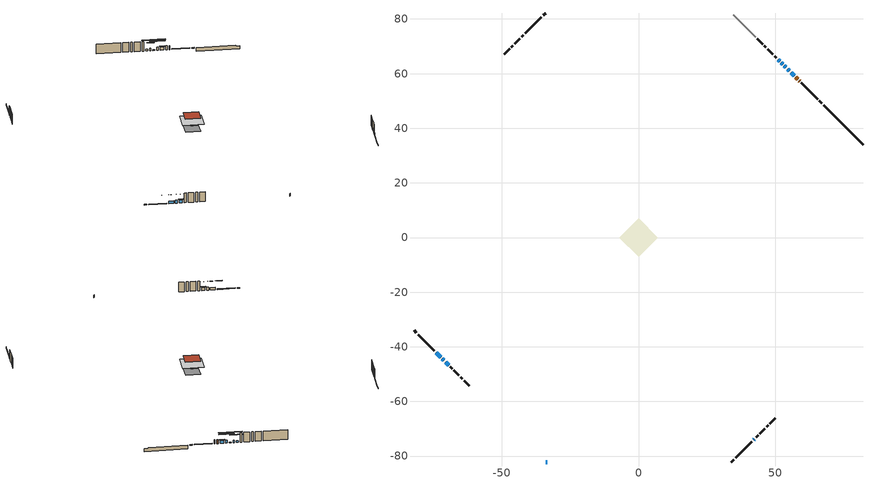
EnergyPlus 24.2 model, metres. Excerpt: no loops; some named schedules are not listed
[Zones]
conditioned space
 floor outside (Floor1 construction): -0.86,0 0,0.86 0.86,0 0,-0.86 z0.76
 floor adiabatic (AdiabaticFloorConstruction): -7,0 0,7 7,0 0,-7 z3.2
 floor foundation (Slab1 construction): -4.94,0 0,4.94 4.94,0 0,-4.94 z-1.07
 wall outside (RimJoist1 construction): 34.05,-82.19 34.93,-81.31 / -82.19,-34.05 -81.31,-34.93 / -34.05,82.19 -34.93,81.31 / 67.1,49.14 66.21,50.03 z0.76:1.06
 wall outside (RimJoist2 construction): 35.59,-80.65 41.53,-74.71 / -80.65,-35.59 -74.71,-41.53 / -35.59,80.65 -41.53,74.71 / 65.55,50.69 59.61,56.63 z0.76:1.06
 wall outside (AdiabaticWallConstruction 1): 58.96,57.28 58.88,57.36 / 58.23,58.01 57.61,58.63 z0.76:2.79
 wall outside (AdiabaticWallConstruction): 56.96,59.28 55.88,60.36 / -71.82,-44.42 -71.28,-44.96 / -70.62,-45.62 -69.54,-46.7 z0.76:2.16; 55.22,61.02 54.61,61.63 z0.76:2.23; -74.05,-42.19 -72.47,-43.77 z0.76:2.03; 53.96,62.28 53.42,62.83 z0.76:1.07; 42.19,-74.05 42.46,-73.78 / -34.05,-82.19 -33.43,-82.19 / 52.76,63.48 52.31,63.93 z0.76:1.98; 51.65,64.59 51.11,65.13 z0.76:1.62
 wall outside (Wall1 construction): 43.11,-73.13 43.75,-72.49 / -68.89,-47.35 -68.25,-47.99 / -42.19,74.05 -42.83,73.41 / 50.45,65.79 49.81,66.43 z0.76:5.64
 wall outside (Wall2 construction): 44.41,-71.83 46.25,-69.99 / -67.59,-48.65 -65.75,-50.49 / -43.48,72.76 -45.32,70.92 / 49.16,67.08 47.32,68.92 z0.76:5.64
 wall outside (Wall3 construction): 46.91,-69.33 47.48,-68.76 / -65.09,-51.15 -64.52,-51.72 / -45.98,70.26 -46.55,69.69 / 46.66,69.58 46.09,70.15 z0.76:5.64
 wall outside (Wall4 construction): 48.14,-68.1 50.05,-66.19 / -63.86,-52.38 -61.95,-54.29 / -47.21,69.03 -49.13,67.11 / 45.43,70.81 43.51,72.73 z0.76:5.64
 wall foundation (FoundationWall1 construction): 67.75,48.49,-1.07 67.75,48.49,0.76 80.75,35.49,0.76 80.75,35.49,0.42 82.19,34.05,0.42 82.19,34.05,-1.07
 wall adiabatic (Wall5 construction): 42.86,73.38 34.7,81.54 z0.76:5.64
 window (WindowConstruction): 56.96,59.28 55.88,60.36 z0.76:2.16
 window (WindowConstruction 3): 55.22,61.02 54.61,61.63 z0.76:2.23
 window (WindowConstruction 4): -74.05,-42.19 -72.47,-43.77 z0.76:2.03
 window (WindowConstruction 5): -71.82,-44.42 -71.28,-44.96 z0.76:2.16
 window (WindowConstruction 8): 53.96,62.28 53.42,62.82 z0.76:1.06
 window (WindowConstruction 9): 42.19,-74.05 42.46,-73.78 z0.76:1.98
 window (WindowConstruction 1): -70.62,-45.62 -69.54,-46.7 z0.76:2.16
 window (WindowConstruction 6): -34.05,-82.19 -33.43,-82.19 z0.76:1.98
 window (WindowConstruction 7): 52.76,63.48 52.31,63.93 z0.76:1.98
 window (WindowConstruction 2): 51.65,64.59 51.11,65.13 z0.76:1.62
 door (Door): 58.96,57.28 58.88,57.36 z0.76:2.79
 door (Door 1): 58.22,58.02 57.61,58.63 z0.76:2.79
 ceiling adiabatic (AdiabaticFloorConstruction): 0,-7 7,0 0,7 -7,0 z3.2
 roof outside (Roof1 construction): 0,5.01 -5.01,0 0,-5.01 5.01,0 z5.64
shading: 55.53,60.71 57.3,58.94 57.43,59.06 55.66,60.83 z2.65; 52.35,63.89 57.49,58.75 57.61,58.88 52.48,64.02 z5.43; -70.21,-46.03 -76.32,-39.92 -76.44,-40.05 -70.34,-46.16 z5.23; -69.01,-47.23 -74.08,-42.16 -74.21,-42.29 -69.14,-47.35 z5.36; 49.77,66.47 57.6,58.64 57.73,58.77 49.9,66.59 z6.22; -69.2,-47.04 -70.97,-45.27 -71.09,-45.4 -69.32,-47.17 z2.65; 48.85,67.39 53.91,62.33 54.04,62.46 48.97,67.52 z4.82
[Building]
Building 1: Terrain=Suburbs
[Site:Location]
Montreal Intl AP_QC: Latitude {deg}=45.47; Longitude {deg}=-73.74; Time Zone {hr}=-5; Elevation {m}=36; Keep Site Location Information=Yes
[Site:GroundTemperature:Shallow]
2.07863, -0.316383, -0.508184, 0.628371, 5.19101, 9.73239, 13.6695, 16.1636, 16.3755, 14.347, 10.5102, 6.10817
[Site:WaterMainsTemperature]
Calculation Method=Schedule; Temperature Schedule=mains temperature schedule
[Material] Roughness=Rough; Thermal Absorptance=0.9
Name | Thickness {m} | Conductivity {W/m-K} | Density {kg/m3} | Specific Heat {J/kg-K} | Solar Absorptance | Visible Absorptance
asphalt or fiberglass shingles | 0.00635 | 0.162714 | 1121.4 | 1465.45 | 0.4 | 0.4
concrete 4.0 in. | 0.1016 | 1.803125 | 2242.8 | 837.4 | 0.7 | 0.7
concrete 8.0 in. | 0.2032 | 1.803125 | 2242.8 | 837.4 | 0.7 | 0.7
door material | 0.04445 | 0.053851 | 512.64 | 1214.23 | 0.7 | 0.7
exterior vertical ins | 0.029547 | 0.029427 | 32.04 | 1214.23 | 0.7 | 0.7
floor covering | 0.0127 | 0.0433444 | 54.468 | 1339.84 | 0.6 | 0.6
floor rigid ins; wall rigid ins | 0.512978 | 0.029427 | 32.04 | 1214.23 | 0.7 | 0.7
floor stud and cavity | 0.1397 | 1.68099 | 92.3553 | 1139.71 | 0.7 | 0.7
floor stud and cavity 1 | 0.1397 | 1.75129 | 37.0049 | 1207.88 | 0.7 | 0.7
furniture material conditioned space 1 | 0.1524 | 0.115458 | 640.8 | 1214.23 | 0.6 | 0.6
gypsum board | 0.0127 | 0.160291 | 801 | 837.4 | 0.6 | 0.6
gypsum board 1 | 0.0127 | 0.160291 | 801 | 837.4 | 0.7 | 0.7
osb sheathing 0.5 in. | 0.0127 | 0.115458 | 512.64 | 1214.23 | 0.7 | 0.7
osb sheathing 0.5 in. 1 | 0.0127 | 0.115458 | 512.64 | 1214.23 | 0.4 | 0.4
osb sheathing 0.75 in. | 0.01905 | 0.115458 | 512.64 | 1214.23 | 0.7 | 0.7
osb sheathing 2.0 in. | 0.0508 | 0.115458 | 512.64 | 1214.23 | 0.7 | 0.7
rim joist stud and cavity | 0.0508 | 0.0430225 | 125.044 | 1163.47 | 0.6 | 0.6
rim joist stud and cavity 1 | 0.0508 | 0.0381826 | 125.044 | 1163.47 | 0.6 | 0.6
roof rigid ins | 0.103632 | 0.029427 | 32.04 | 1214.23 | 0.7 | 0.7
roof stud and cavity | 0.2032 | 0.365262 | 78.34581 | 1123.46 | 0.7 | 0.7
wall stud and cavity | 0.1397 | 0.108982 | 139.0536 | 1170.24 | 0.7 | 0.7
wall stud and cavity 1 | 0.1397 | 0.0979488 | 139.0536 | 1170.24 | 0.7 | 0.7
wall stud and cavity 2 | 0.1397 | 0.109132 | 139.0536 | 1170.24 | 0.7 | 0.7
wall stud and cavity 3 | 0.1397 | 0.097828 | 139.0536 | 1170.24 | 0.7 | 0.7
wall stud and cavity 4 | 0.1397 | 0.0878079 | 139.0536 | 1170.24 | 0.7 | 0.7
wall stud and cavity 5 | 0.0889 | 0.380278 | 52.3479 | 1209.89 | 0.7 | 0.7
wall stud and cavity 6 | 0.0889 | 0.391764 | 83.0341 | 1211.67 | 0.7 | 0.7
wood siding | 0.0254 | 0.102417 | 544.68 | 1172.36 | 0.4 | 0.4
wood siding 1; wood siding 2; wood siding 3 | 0.0254 | 0.102417 | 544.68 | 1172.36 | 0.7 | 0.7
[WindowMaterial:SimpleGlazingSystem]
Name | U-Factor {W/m2-K} | Solar Heat Gain Coefficient
WindowMaterial | 2.961077 | 0.57
WindowMaterial 1 | 4.68605 | 0.65
WindowMaterial 2 | 2.98152 | 0.53
WindowMaterial 3 | 2.94859 | 0.58
WindowMaterial 4 | 3.98539 | 0.69
WindowMaterial 5 | 6.93965 | 0.69
WindowMaterial 6 | 2.986628 | 0.61
WindowMaterial 7 | 6.640421 | 0.54
WindowMaterial 8 | 3.06442 | 0.51
[Construction]
AdiabaticFloorConstruction: floor stud and cavity 1, floor rigid ins, osb sheathing 0.75 in., floor covering
AdiabaticWallConstruction: wood siding 2, wall rigid ins, wall stud and cavity 5, gypsum board
AdiabaticWallConstruction 1: wood siding 3, wall rigid ins, wall stud and cavity 5, gypsum board
Door; Door 1: door material
Floor1 construction: floor stud and cavity, osb sheathing 0.75 in., floor covering
FoundationWall1 construction: concrete 8.0 in., gypsum board 1
furniture construction conditioned space 1: furniture material conditioned space 1
PartitionWallConstruction: gypsum board, wall stud and cavity 6, gypsum board
RimJoist1 construction: wood siding 1, osb sheathing 2.0 in., rim joist stud and cavity
RimJoist2 construction: wood siding 1, osb sheathing 2.0 in., rim joist stud and cavity 1
Roof1 construction: asphalt or fiberglass shingles, roof rigid ins, osb sheathing 0.75 in., roof stud and cavity, gypsum board
Slab1 construction: concrete 4.0 in.
Wall1 construction: wood siding, osb sheathing 0.5 in., wall stud and cavity, gypsum board
Wall2 construction: wood siding, osb sheathing 0.5 in., wall stud and cavity 1, gypsum board
Wall3 construction: wood siding, osb sheathing 0.5 in., wall stud and cavity 2, gypsum board
Wall4 construction: wood siding, osb sheathing 0.5 in., wall stud and cavity 3, gypsum board
Wall5 construction: osb sheathing 0.5 in. 1, wall stud and cavity 4, gypsum board
WindowConstruction: WindowMaterial
WindowConstruction 1; WindowConstruction 5: WindowMaterial 1
WindowConstruction 2: WindowMaterial 2
WindowConstruction 3: WindowMaterial 3
WindowConstruction 4: WindowMaterial 4
WindowConstruction 6: WindowMaterial 5
WindowConstruction 7: WindowMaterial 6
WindowConstruction 8: WindowMaterial 7
WindowConstruction 9: WindowMaterial 8
[Zone]
conditioned space: Multiplier=1; Volume {m3}=344.4; Part of Total Floor Area=Yes
[Space]
conditioned space 1: Zone=conditioned space; Volume {m3}=344.4
[SurfaceProperty:ExposedFoundationPerimeter]
Slab1: Exposed Perimeter Calculation Method=TotalExposedPerimeter; Total Exposed Perimeter {m}=20.422
[InternalMass] Zone or ZoneList=conditioned space; Space or SpaceList=conditioned space 1
Name | Construction | Surface Area {m2}
furniture mass conditioned space 1 | furniture construction conditioned space 1 | 59.3039
partition wall mass | PartitionWallConstruction | 148.26
[Lights]
interior lighting: Zone or ZoneList or Space or SpaceList=conditioned space 1; Schedule=interior lighting schedule; Design Level Calculation Method=LightingLevel; Lighting Level {W}=343.2; Return Air Fraction=0; Fraction Radiant=0.6; Fraction Visible=0.2; Fraction Replaceable=1
[People]
occupants: Zone or ZoneList or Space or SpaceList=conditioned space 1; Number of People Schedule=occupants schedule; Number of People Calculation Method=People; Number of People=3; Fraction Radiant=0.314171; Sensible Heat Fraction=0.56303; Activity Level Schedule=occupants activity schedule; Carbon Dioxide Generation Rate {m3/s-W}=0; Enable ASHRAE 55 Comfort Warnings=No; Mean Radiant Temperature Calculation Type=EnclosureAveraged
[ElectricEquipment] Zone or ZoneList or Space or SpaceList=conditioned space 1; Design Level Calculation Method=EquipmentLevel
Name | Schedule | Design Level {W} | Fraction Latent | Fraction Radiant | Fraction Lost
clothes dryer | clothes dryer schedule | 140.772 | 0.015 | 0.081 | 0.85
clothes washer | clothes washer schedule | 32.1985 | 0.03 | 0.162 | 0.7
cooking range | cooking range schedule | 208.969 | 0.08 | 0.432 | 0.2
dishwasher | dishwasher schedule | 66.8632 | 0.3 | 0.18 | 0.4
fridge | fridge schedule | 72.9452 | 0 | 0.6 | 0
mech vent bath fan 0 | mech vent bath fan 0 schedule | 50.2 | 0 | 0 | 1
mech vent bath fan 1 | mech vent bath fan 1 schedule | 50.2 | 0 | 0 | 1
mech vent house fan | mech vent house fan schedule | 0 | 0 | 0 | 1
mech vent house fan cfis | mech vent house fan cfis schedule | 0 | 0 | 0 | 0
mech vent range fan 0 | mech vent range fan 0 schedule | 57 | 0 | 0 | 1
misc plug loads | misc plug loads schedule | 494.7 | 0.045 | 0.513 | 0.1
whole house fan | Always On Discrete | 0 | 0 | 0 | 1
[OtherEquipment] Zone or ZoneList or Space or SpaceList=conditioned space 1; Design Level Calculation Method=EquipmentLevel
Name | Fuel Type | Schedule | Design Level {W} | Fraction Latent | Fraction Radiant | Fraction Lost
clothes dryer 1 | Electricity | clothes dryer schedule | 0 | 0.015 | 0.081 | 0.85
cooking range 1 | Electricity | cooking range schedule | 0 | 0.08 | 0.432 | 0.2
general water use latent | None | general water use schedule | 59.3978 | 1 | 0 | 0
general water use sensible | None | general water use schedule | -58.539 | 0 | 0.6 | 0
mech vent house fan latent load | None | Always On Discrete | 0 | 1 | 0 | 0
mech vent house fan sensible load | None | Always On Discrete | 0 | 0 | 0 | 0
water heater energy adjustment1 | Electricity | Always On Discrete | 0.01 | 0 | 0 | 1
[ZoneInfiltration:DesignFlowRate] Zone or ZoneList or Space or SpaceList=conditioned space 1; Schedule=Always On Discrete; Design Flow Rate Calculation Method=Flow/Zone; Design Flow Rate {m3/s}=0
infil flow; natural vent flow; whole house fan flow
[Foundation:Kiva]
Foundation Kiva 1: Initial Indoor Air Temperature {C}=18; Wall Height Above Grade {m}=0.759988; Wall Depth Below Slab {m}=0.2032; Custom Block Material Name 1=exterior vertical ins; Custom Block Depth 1 {m}=1.82999; Custom Block X Position 1 {m}=0.2159; Custom Block Z Position 1 {m}=0
[Foundation:Kiva:Settings]
Soil Conductivity {W/m-K}=0.849921; Soil Density {kg/m3}=1842.3; Soil Specific Heat {J/kg-K}=418.7; Ground Solar Absorptivity=0.9; Ground Thermal Absorptivity=0.9; Ground Surface Roughness {m}=0.03; Far-Field Width {m}=40; Deep-Ground Boundary Condition=ZeroFlux; Deep-Ground Depth {m}=40; Minimum Cell Dimension {m}=0.2; Maximum Cell Growth Coefficient=3; Simulation Timestep=Timestep
[Exterior:Lights]
exterior lighting: Schedule=exterior lighting schedule; Design Level {W}=75.6
[Schedule:Week:Daily]
interior lighting schedule Week Rule - Jan1-Jan27: interior lighting schedule day, interior lighting schedule day, interior lighting schedule day, interior lighting schedule day, interior lighting schedule day, interior lighting schedule day, interior lighting schedule day, interior lighting schedule default day, interior lighting schedule default day, interior lighting schedule default day, interior lighting schedule default day, interior lighting schedule default day
interior lighting schedule Week Rule - Jan28-Feb3: interior lighting schedule day, interior lighting schedule day, interior lighting schedule day, interior lighting schedule day, interior lighting schedule day 1, interior lighting schedule day 1, interior lighting schedule day 1, interior lighting schedule default day, interior lighting schedule default day, interior lighting schedule default day, interior lighting schedule default day, interior lighting schedule default day
interior lighting schedule Week Rule - Feb4-Feb24: interior lighting schedule day 1, interior lighting schedule day 1, interior lighting schedule day 1, interior lighting schedule day 1, interior lighting schedule day 1, interior lighting schedule day 1, interior lighting schedule day 1, interior lighting schedule default day, interior lighting schedule default day, interior lighting schedule default day, interior lighting schedule default day, interior lighting schedule default day
interior lighting schedule Week Rule - Feb25-Mar3: interior lighting schedule day 1, interior lighting schedule day 1, interior lighting schedule day 1, interior lighting schedule day 1, interior lighting schedule day 2, interior lighting schedule day 2, interior lighting schedule day 2, interior lighting schedule default day, interior lighting schedule default day, interior lighting schedule default day, interior lighting schedule default day, interior lighting schedule default day
interior lighting schedule Week Rule - Mar4-Mar31: interior lighting schedule day 2, interior lighting schedule day 2, interior lighting schedule day 2, interior lighting schedule day 2, interior lighting schedule day 2, interior lighting schedule day 2, interior lighting schedule day 2, interior lighting schedule default day, interior lighting schedule default day, interior lighting schedule default day, interior lighting schedule default day, interior lighting schedule default day
interior lighting schedule Week Rule - Apr1-Apr28: interior lighting schedule day 3, interior lighting schedule day 3, interior lighting schedule day 3, interior lighting schedule day 3, interior lighting schedule day 3, interior lighting schedule day 3, interior lighting schedule day 3, interior lighting schedule default day, interior lighting schedule default day, interior lighting schedule default day, interior lighting schedule default day, interior lighting schedule default day
interior lighting schedule Week Rule - Apr29-May5: interior lighting schedule day 3, interior lighting schedule day 3, interior lighting schedule day 4, interior lighting schedule day 4, interior lighting schedule day 4, interior lighting schedule day 4, interior lighting schedule day 4, interior lighting schedule default day, interior lighting schedule default day, interior lighting schedule default day, interior lighting schedule default day, interior lighting schedule default day
interior lighting schedule Week Rule - May6-May26: interior lighting schedule day 4, interior lighting schedule day 4, interior lighting schedule day 4, interior lighting schedule day 4, interior lighting schedule day 4, interior lighting schedule day 4, interior lighting schedule day 4, interior lighting schedule default day, interior lighting schedule default day, interior lighting schedule default day, interior lighting schedule default day, interior lighting schedule default day
interior lighting schedule Week Rule - May27-Jun2: interior lighting schedule day 4, interior lighting schedule day 4, interior lighting schedule day 4, interior lighting schedule day 4, interior lighting schedule day 4, interior lighting schedule day 5, interior lighting schedule day 5, interior lighting schedule default day, interior lighting schedule default day, interior lighting schedule default day, interior lighting schedule default day, interior lighting schedule default day
interior lighting schedule Week Rule - Jun3-Jun30: interior lighting schedule day 5, interior lighting schedule day 5, interior lighting schedule day 5, interior lighting schedule day 5, interior lighting schedule day 5, interior lighting schedule day 5, interior lighting schedule day 5, interior lighting schedule default day, interior lighting schedule default day, interior lighting schedule default day, interior lighting schedule default day, interior lighting schedule default day
interior lighting schedule Week Rule - Jul1-Jul28: interior lighting schedule day 6, interior lighting schedule day 6, interior lighting schedule day 6, interior lighting schedule day 6, interior lighting schedule day 6, interior lighting schedule day 6, interior lighting schedule day 6, interior lighting schedule default day, interior lighting schedule default day, interior lighting schedule default day, interior lighting schedule default day, interior lighting schedule default day
interior lighting schedule Week Rule - Jul29-Aug4: interior lighting schedule day 6, interior lighting schedule day 6, interior lighting schedule day 6, interior lighting schedule day 7, interior lighting schedule day 7, interior lighting schedule day 7, interior lighting schedule day 7, interior lighting schedule default day, interior lighting schedule default day, interior lighting schedule default day, interior lighting schedule default day, interior lighting schedule default day
interior lighting schedule Week Rule - Aug5-Aug25: interior lighting schedule day 7, interior lighting schedule day 7, interior lighting schedule day 7, interior lighting schedule day 7, interior lighting schedule day 7, interior lighting schedule day 7, interior lighting schedule day 7, interior lighting schedule default day, interior lighting schedule default day, interior lighting schedule default day, interior lighting schedule default day, interior lighting schedule default day
interior lighting schedule Week Rule - Aug26-Sep1: interior lighting schedule day 7, interior lighting schedule day 7, interior lighting schedule day 7, interior lighting schedule day 7, interior lighting schedule day 7, interior lighting schedule day 7, interior lighting schedule day 8, interior lighting schedule default day, interior lighting schedule default day, interior lighting schedule default day, interior lighting schedule default day, interior lighting schedule default day
interior lighting schedule Week Rule - Sep2-Sep29: interior lighting schedule day 8, interior lighting schedule day 8, interior lighting schedule day 8, interior lighting schedule day 8, interior lighting schedule day 8, interior lighting schedule day 8, interior lighting schedule day 8, interior lighting schedule default day, interior lighting schedule default day, interior lighting schedule default day, interior lighting schedule default day, interior lighting schedule default day
interior lighting schedule Week Rule - Sep30-Oct6: interior lighting schedule day 8, interior lighting schedule day 9, interior lighting schedule day 9, interior lighting schedule day 9, interior lighting schedule day 9, interior lighting schedule day 9, interior lighting schedule day 9, interior lighting schedule default day, interior lighting schedule default day, interior lighting schedule default day, interior lighting schedule default day, interior lighting schedule default day
interior lighting schedule Week Rule - Oct7-Oct27: interior lighting schedule day 9, interior lighting schedule day 9, interior lighting schedule day 9, interior lighting schedule day 9, interior lighting schedule day 9, interior lighting schedule day 9, interior lighting schedule day 9, interior lighting schedule default day, interior lighting schedule default day, interior lighting schedule default day, interior lighting schedule default day, interior lighting schedule default day
interior lighting schedule Week Rule - Oct28-Nov3: interior lighting schedule day 9, interior lighting schedule day 9, interior lighting schedule day 9, interior lighting schedule day 9, interior lighting schedule day 10, interior lighting schedule day 10, interior lighting schedule day 10, interior lighting schedule default day, interior lighting schedule default day, interior lighting schedule default day, interior lighting schedule default day, interior lighting schedule default day
interior lighting schedule Week Rule - Nov4-Nov24: interior lighting schedule day 10, interior lighting schedule day 10, interior lighting schedule day 10, interior lighting schedule day 10, interior lighting schedule day 10, interior lighting schedule day 10, interior lighting schedule day 10, interior lighting schedule default day, interior lighting schedule default day, interior lighting schedule default day, interior lighting schedule default day, interior lighting schedule default day
interior lighting schedule Week Rule - Nov25-Dec1: interior lighting schedule day 10, interior lighting schedule day 10, interior lighting schedule day 10, interior lighting schedule day 10, interior lighting schedule day 10, interior lighting schedule day 10, interior lighting schedule day 11, interior lighting schedule default day, interior lighting schedule default day, interior lighting schedule default day, interior lighting schedule default day, interior lighting schedule default day
interior lighting schedule Week Rule - Dec2-Dec31: interior lighting schedule day 11, interior lighting schedule day 11, interior lighting schedule day 11, interior lighting schedule day 11, interior lighting schedule day 11, interior lighting schedule day 11, interior lighting schedule day 11, interior lighting schedule default day, interior lighting schedule default day, interior lighting schedule default day, interior lighting schedule default day, interior lighting schedule default day
occupants schedule Week Rule - Jan1-Dec31: occupants schedule day, occupants schedule day, occupants schedule day, occupants schedule day, occupants schedule day, occupants schedule day, occupants schedule day, occupants schedule default day, occupants schedule default day, occupants schedule default day, occupants schedule default day, occupants schedule default day
clothes dryer schedule Week Rule - Jan1-Dec31: clothes dryer schedule day, clothes dryer schedule day, clothes dryer schedule day, clothes dryer schedule day, clothes dryer schedule day, clothes dryer schedule day, clothes dryer schedule day, clothes dryer schedule default day, clothes dryer schedule default day, clothes dryer schedule default day, clothes dryer schedule default day, clothes dryer schedule default day
clothes washer schedule Week Rule - Jan1-Dec31: clothes washer schedule day, clothes washer schedule day, clothes washer schedule day, clothes washer schedule day, clothes washer schedule day, clothes washer schedule day, clothes washer schedule day, clothes washer schedule default day, clothes washer schedule default day, clothes washer schedule default day, clothes washer schedule default day, clothes washer schedule default day
cooking range schedule Week Rule - Jan1-Dec31: cooking range schedule day, cooking range schedule day, cooking range schedule day, cooking range schedule day, cooking range schedule day, cooking range schedule day, cooking range schedule day, cooking range schedule default day, cooking range schedule default day, cooking range schedule default day, cooking range schedule default day, cooking range schedule default day
dishwasher schedule Week Rule - Jan1-Dec31: dishwasher schedule day, dishwasher schedule day, dishwasher schedule day, dishwasher schedule day, dishwasher schedule day, dishwasher schedule day, dishwasher schedule day, dishwasher schedule default day, dishwasher schedule default day, dishwasher schedule default day, dishwasher schedule default day, dishwasher schedule default day
mech vent bath fan 0 schedule Week Rule - Jan1-Dec31: mech vent bath fan 0 schedule day, mech vent bath fan 0 schedule day, mech vent bath fan 0 schedule day, mech vent bath fan 0 schedule day, mech vent bath fan 0 schedule day, mech vent bath fan 0 schedule day, mech vent bath fan 0 schedule day, mech vent bath fan 0 schedule default day, mech vent bath fan 0 schedule default day, mech vent bath fan 0 schedule default day, mech vent bath fan 0 schedule default day, mech vent bath fan 0 schedule default day
mech vent bath fan 1 schedule Week Rule - Jan1-Dec31: mech vent bath fan 1 schedule day, mech vent bath fan 1 schedule day, mech vent bath fan 1 schedule day, mech vent bath fan 1 schedule day, mech vent bath fan 1 schedule day, mech vent bath fan 1 schedule day, mech vent bath fan 1 schedule day, mech vent bath fan 1 schedule default day, mech vent bath fan 1 schedule default day, mech vent bath fan 1 schedule default day, mech vent bath fan 1 schedule default day, mech vent bath fan 1 schedule default day
mech vent range fan 0 schedule Week Rule - Jan1-Dec31: mech vent range fan 0 schedule day, mech vent range fan 0 schedule day, mech vent range fan 0 schedule day, mech vent range fan 0 schedule day, mech vent range fan 0 schedule day, mech vent range fan 0 schedule day, mech vent range fan 0 schedule day, mech vent range fan 0 schedule default day, mech vent range fan 0 schedule default day, mech vent range fan 0 schedule default day, mech vent range fan 0 schedule default day, mech vent range fan 0 schedule default day
misc plug loads schedule Week Rule - Jan1-Dec31: misc plug loads schedule day, misc plug loads schedule day, misc plug loads schedule day, misc plug loads schedule day, misc plug loads schedule day, misc plug loads schedule day, misc plug loads schedule day, misc plug loads schedule default day, misc plug loads schedule default day, misc plug loads schedule default day, misc plug loads schedule default day, misc plug loads schedule default day
general water use schedule Week Rule - Jan1-Dec31: general water use schedule day, general water use schedule day, general water use schedule day, general water use schedule day, general water use schedule day, general water use schedule day, general water use schedule day, general water use schedule default day, general water use schedule default day, general water use schedule default day, general water use schedule default day, general water use schedule default day
exterior lighting schedule Week Rule - Jan1-Jan27: exterior lighting schedule day, exterior lighting schedule day, exterior lighting schedule day, exterior lighting schedule day, exterior lighting schedule day, exterior lighting schedule day, exterior lighting schedule day, exterior lighting schedule default day, exterior lighting schedule default day, exterior lighting schedule default day, exterior lighting schedule default day, exterior lighting schedule default day
exterior lighting schedule Week Rule - Jan28-Feb3: exterior lighting schedule day, exterior lighting schedule day, exterior lighting schedule day, exterior lighting schedule day, exterior lighting schedule day 1, exterior lighting schedule day 1, exterior lighting schedule day 1, exterior lighting schedule default day, exterior lighting schedule default day, exterior lighting schedule default day, exterior lighting schedule default day, exterior lighting schedule default day
exterior lighting schedule Week Rule - Feb4-Feb24: exterior lighting schedule day 1, exterior lighting schedule day 1, exterior lighting schedule day 1, exterior lighting schedule day 1, exterior lighting schedule day 1, exterior lighting schedule day 1, exterior lighting schedule day 1, exterior lighting schedule default day, exterior lighting schedule default day, exterior lighting schedule default day, exterior lighting schedule default day, exterior lighting schedule default day
exterior lighting schedule Week Rule - Feb25-Mar3: exterior lighting schedule day 1, exterior lighting schedule day 1, exterior lighting schedule day 1, exterior lighting schedule day 1, exterior lighting schedule day 2, exterior lighting schedule day 2, exterior lighting schedule day 2, exterior lighting schedule default day, exterior lighting schedule default day, exterior lighting schedule default day, exterior lighting schedule default day, exterior lighting schedule default day
exterior lighting schedule Week Rule - Mar4-Mar31: exterior lighting schedule day 2, exterior lighting schedule day 2, exterior lighting schedule day 2, exterior lighting schedule day 2, exterior lighting schedule day 2, exterior lighting schedule day 2, exterior lighting schedule day 2, exterior lighting schedule default day, exterior lighting schedule default day, exterior lighting schedule default day, exterior lighting schedule default day, exterior lighting schedule default day
exterior lighting schedule Week Rule - Apr1-Apr28: exterior lighting schedule day 3, exterior lighting schedule day 3, exterior lighting schedule day 3, exterior lighting schedule day 3, exterior lighting schedule day 3, exterior lighting schedule day 3, exterior lighting schedule day 3, exterior lighting schedule default day, exterior lighting schedule default day, exterior lighting schedule default day, exterior lighting schedule default day, exterior lighting schedule default day
exterior lighting schedule Week Rule - Apr29-May5: exterior lighting schedule day 3, exterior lighting schedule day 3, exterior lighting schedule day 4, exterior lighting schedule day 4, exterior lighting schedule day 4, exterior lighting schedule day 4, exterior lighting schedule day 4, exterior lighting schedule default day, exterior lighting schedule default day, exterior lighting schedule default day, exterior lighting schedule default day, exterior lighting schedule default day
exterior lighting schedule Week Rule - May6-May26: exterior lighting schedule day 4, exterior lighting schedule day 4, exterior lighting schedule day 4, exterior lighting schedule day 4, exterior lighting schedule day 4, exterior lighting schedule day 4, exterior lighting schedule day 4, exterior lighting schedule default day, exterior lighting schedule default day, exterior lighting schedule default day, exterior lighting schedule default day, exterior lighting schedule default day
exterior lighting schedule Week Rule - May27-Jun2: exterior lighting schedule day 4, exterior lighting schedule day 4, exterior lighting schedule day 4, exterior lighting schedule day 4, exterior lighting schedule day 4, exterior lighting schedule day 5, exterior lighting schedule day 5, exterior lighting schedule default day, exterior lighting schedule default day, exterior lighting schedule default day, exterior lighting schedule default day, exterior lighting schedule default day
exterior lighting schedule Week Rule - Jun3-Jun30: exterior lighting schedule day 5, exterior lighting schedule day 5, exterior lighting schedule day 5, exterior lighting schedule day 5, exterior lighting schedule day 5, exterior lighting schedule day 5, exterior lighting schedule day 5, exterior lighting schedule default day, exterior lighting schedule default day, exterior lighting schedule default day, exterior lighting schedule default day, exterior lighting schedule default day
exterior lighting schedule Week Rule - Jul1-Jul28: exterior lighting schedule day 6, exterior lighting schedule day 6, exterior lighting schedule day 6, exterior lighting schedule day 6, exterior lighting schedule day 6, exterior lighting schedule day 6, exterior lighting schedule day 6, exterior lighting schedule default day, exterior lighting schedule default day, exterior lighting schedule default day, exterior lighting schedule default day, exterior lighting schedule default day
exterior lighting schedule Week Rule - Jul29-Aug4: exterior lighting schedule day 6, exterior lighting schedule day 6, exterior lighting schedule day 6, exterior lighting schedule day 7, exterior lighting schedule day 7, exterior lighting schedule day 7, exterior lighting schedule day 7, exterior lighting schedule default day, exterior lighting schedule default day, exterior lighting schedule default day, exterior lighting schedule default day, exterior lighting schedule default day
exterior lighting schedule Week Rule - Aug5-Aug25: exterior lighting schedule day 7, exterior lighting schedule day 7, exterior lighting schedule day 7, exterior lighting schedule day 7, exterior lighting schedule day 7, exterior lighting schedule day 7, exterior lighting schedule day 7, exterior lighting schedule default day, exterior lighting schedule default day, exterior lighting schedule default day, exterior lighting schedule default day, exterior lighting schedule default day
exterior lighting schedule Week Rule - Aug26-Sep1: exterior lighting schedule day 7, exterior lighting schedule day 7, exterior lighting schedule day 7, exterior lighting schedule day 7, exterior lighting schedule day 7, exterior lighting schedule day 7, exterior lighting schedule day 8, exterior lighting schedule default day, exterior lighting schedule default day, exterior lighting schedule default day, exterior lighting schedule default day, exterior lighting schedule default day
exterior lighting schedule Week Rule - Sep2-Sep29: exterior lighting schedule day 8, exterior lighting schedule day 8, exterior lighting schedule day 8, exterior lighting schedule day 8, exterior lighting schedule day 8, exterior lighting schedule day 8, exterior lighting schedule day 8, exterior lighting schedule default day, exterior lighting schedule default day, exterior lighting schedule default day, exterior lighting schedule default day, exterior lighting schedule default day
exterior lighting schedule Week Rule - Sep30-Oct6: exterior lighting schedule day 8, exterior lighting schedule day 9, exterior lighting schedule day 9, exterior lighting schedule day 9, exterior lighting schedule day 9, exterior lighting schedule day 9, exterior lighting schedule day 9, exterior lighting schedule default day, exterior lighting schedule default day, exterior lighting schedule default day, exterior lighting schedule default day, exterior lighting schedule default day
exterior lighting schedule Week Rule - Oct7-Oct27: exterior lighting schedule day 9, exterior lighting schedule day 9, exterior lighting schedule day 9, exterior lighting schedule day 9, exterior lighting schedule day 9, exterior lighting schedule day 9, exterior lighting schedule day 9, exterior lighting schedule default day, exterior lighting schedule default day, exterior lighting schedule default day, exterior lighting schedule default day, exterior lighting schedule default day
exterior lighting schedule Week Rule - Oct28-Nov3: exterior lighting schedule day 9, exterior lighting schedule day 9, exterior lighting schedule day 9, exterior lighting schedule day 9, exterior lighting schedule day 10, exterior lighting schedule day 10, exterior lighting schedule day 10, exterior lighting schedule default day, exterior lighting schedule default day, exterior lighting schedule default day, exterior lighting schedule default day, exterior lighting schedule default day
[Schedule:Year]
interior lighting schedule: interior lighting schedule Week Rule - Jan1-Jan27, 1, 1, 1, 27, interior lighting schedule Week Rule - Jan28-Feb3, 1, 28, 2, 3, interior lighting schedule Week Rule - Feb4-Feb24, 2, 4, 2, 24, interior lighting schedule Week Rule - Feb25-Mar3, 2, 25, 3, 3, interior lighting schedule Week Rule - Mar4-Mar31, 3, 4, 3, 31, interior lighting schedule Week Rule - Apr1-Apr28, 4, 1, 4, 28, interior lighting schedule Week Rule - Apr29-May5, 4, 29, 5, 5, interior lighting schedule Week Rule - May6-May26, 5, 6, 5, 26, interior lighting schedule Week Rule - May27-Jun2, 5, 27, 6, 2, interior lighting schedule Week Rule - Jun3-Jun30, 6, 3, 6, 30, interior lighting schedule Week Rule - Jul1-Jul28, 7, 1, 7, 28, interior lighting schedule Week Rule - Jul29-Aug4, 7, 29, 8, 4, interior lighting schedule Week Rule - Aug5-Aug25, 8, 5, 8, 25, interior lighting schedule Week Rule - Aug26-Sep1, 8, 26, 9, 1, interior lighting schedule Week Rule - Sep2-Sep29, 9, 2, 9, 29, interior lighting schedule Week Rule - Sep30-Oct6, 9, 30, 10, 6, interior lighting schedule Week Rule - Oct7-Oct27, 10, 7, 10, 27, interior lighting schedule Week Rule - Oct28-Nov3, 10, 28, 11, 3, interior lighting schedule Week Rule - Nov4-Nov24, 11, 4, 11, 24, interior lighting schedule Week Rule - Nov25-Dec1, 11, 25, 12, 1, interior lighting schedule Week Rule - Dec2-Dec31, 12, 2, 12, 31
occupants schedule: occupants schedule Week Rule - Jan1-Dec31, 1, 1, 12, 31
clothes dryer schedule: clothes dryer schedule Week Rule - Jan1-Dec31, 1, 1, 12, 31
clothes washer schedule: clothes washer schedule Week Rule - Jan1-Dec31, 1, 1, 12, 31
cooking range schedule: cooking range schedule Week Rule - Jan1-Dec31, 1, 1, 12, 31
dishwasher schedule: dishwasher schedule Week Rule - Jan1-Dec31, 1, 1, 12, 31
mech vent bath fan 0 schedule: mech vent bath fan 0 schedule Week Rule - Jan1-Dec31, 1, 1, 12, 31
mech vent bath fan 1 schedule: mech vent bath fan 1 schedule Week Rule - Jan1-Dec31, 1, 1, 12, 31
mech vent range fan 0 schedule: mech vent range fan 0 schedule Week Rule - Jan1-Dec31, 1, 1, 12, 31
misc plug loads schedule: misc plug loads schedule Week Rule - Jan1-Dec31, 1, 1, 12, 31
general water use schedule: general water use schedule Week Rule - Jan1-Dec31, 1, 1, 12, 31
exterior lighting schedule: exterior lighting schedule Week Rule - Jan1-Jan27, 1, 1, 1, 27, exterior lighting schedule Week Rule - Jan28-Feb3, 1, 28, 2, 3, exterior lighting schedule Week Rule - Feb4-Feb24, 2, 4, 2, 24, exterior lighting schedule Week Rule - Feb25-Mar3, 2, 25, 3, 3, exterior lighting schedule Week Rule - Mar4-Mar31, 3, 4, 3, 31, exterior lighting schedule Week Rule - Apr1-Apr28, 4, 1, 4, 28, exterior lighting schedule Week Rule - Apr29-May5, 4, 29, 5, 5, exterior lighting schedule Week Rule - May6-May26, 5, 6, 5, 26, exterior lighting schedule Week Rule - May27-Jun2, 5, 27, 6, 2, exterior lighting schedule Week Rule - Jun3-Jun30, 6, 3, 6, 30, exterior lighting schedule Week Rule - Jul1-Jul28, 7, 1, 7, 28, exterior lighting schedule Week Rule - Jul29-Aug4, 7, 29, 8, 4, exterior lighting schedule Week Rule - Aug5-Aug25, 8, 5, 8, 25, exterior lighting schedule Week Rule - Aug26-Sep1, 8, 26, 9, 1, exterior lighting schedule Week Rule - Sep2-Sep29, 9, 2, 9, 29, exterior lighting schedule Week Rule - Sep30-Oct6, 9, 30, 10, 6, exterior lighting schedule Week Rule - Oct7-Oct27, 10, 7, 10, 27, exterior lighting schedule Week Rule - Oct28-Nov3, 10, 28, 11, 3, exterior lighting schedule Week Rule - Nov4-Nov24, 11, 4, 11, 24, exterior lighting schedule Week Rule - Nov25-Dec1, 11, 25, 12, 1, exterior lighting schedule Week Rule - Dec2-Dec31, 12, 2, 12, 31
[Schedule:Constant]
Name | Hourly Value
occupants activity schedule | 117.228
fridge schedule | 0
mech vent house fan schedule; mech vent house fan cfis schedule; Always On Discrete | 1
[Schedule:Compact]
mains temperature schedule: Through: 01/01, For: AllDays, Until: 24:00, 6.56833, Through: 01/02, For: AllDays, Until: 24:00, 6.48722, Through: 01/03, For: AllDays, Until: 24:00, 6.40722, Through: 01/04, For: AllDays, Until: 24:00, 6.32889, Through: 01/05, For: AllDays, Until: 24:00, 6.25167, Through: 01/06, For: AllDays, Until: 24:00, 6.17611, Through: 01/07, For: AllDays, Until: 24:00, 6.10222, Through: 01/08, For: AllDays, Until: 24:00, 6.02944, Through: 01/09, For: AllDays, Until: 24:00, 5.95833, Through: 01/10, For: AllDays, Until: 24:00, 5.88889, Through: 01/11, For: AllDays, Until: 24:00, 5.82056, Through: 01/12, For: AllDays, Until: 24:00, 5.75444, Through: 01/13, For: AllDays, Until: 24:00, 5.68944, Through: 01/14, For: AllDays, Until: 24:00, 5.62611, Through: 01/15, For: AllDays, Until: 24:00, 5.56444, Through: 01/16, For: AllDays, Until: 24:00, 5.50444, Through: 01/17, For: AllDays, Until: 24:00, 5.44611, Through: 01/18, For: AllDays, Until: 24:00, 5.38944, Through: 01/19, For: AllDays, Until: 24:00, 5.33389, Through: 01/20, For: AllDays, Until: 24:00, 5.28111, Through: 01/21, For: AllDays, Until: 24:00, 5.22944, Through: 01/22, For: AllDays, Until: 24:00, 5.17944, Through: 01/23, For: AllDays, Until: 24:00, 5.13111, Through: 01/24, For: AllDays, Until: 24:00, 5.085, Through: 01/25, For: AllDays, Until: 24:00, 5.04056, Through: 01/26, For: AllDays, Until: 24:00, 4.99778, Through: 01/27, For: AllDays, Until: 24:00, 4.95667, Through: 01/28, For: AllDays, Until: 24:00, 4.91778, Through: 01/29, For: AllDays, Until: 24:00, 4.88056, Through: 01/30, For: AllDays, Until: 24:00, 4.845, Through: 01/31, For: AllDays, Until: 24:00, 4.81167, Through: 02/01, For: AllDays, Until: 24:00, 4.77944, Through: 02/02, For: AllDays, Until: 24:00, 4.75, Through: 02/03, For: AllDays, Until: 24:00, 4.72167, Through: 02/04, For: AllDays, Until: 24:00, 4.69611, Through: 02/05, For: AllDays, Until: 24:00, 4.67167, Through: 02/06, For: AllDays, Until: 24:00, 4.64944, Through: 02/07, For: AllDays, Until: 24:00, 4.62889, Through: 02/08, For: AllDays, Until: 24:00, 4.61056, Through: 02/09, For: AllDays, Until: 24:00, 4.59389, Through: 02/10, For: AllDays, Until: 24:00, 4.57944, Through: 02/11, For: AllDays, Until: 24:00, 4.56667, Through: 02/12, For: AllDays, Until: 24:00, 4.55611, Through: 02/13, For: AllDays, Until: 24:00, 4.54722, Through: 02/14, For: AllDays, Until: 24:00, 4.54056, Through: 02/15, For: AllDays, Until: 24:00, 4.53556, Through: 02/16, For: AllDays, Until: 24:00, 4.53278, Through: 02/17, For: AllDays, Until: 24:00, 4.53167, Through: 02/18, For: AllDays, Until: 24:00, 4.53278, Through: 02/19, For: AllDays, Until: 24:00, 4.53556, Through: 02/20, For: AllDays, Until: 24:00, 4.54056, Through: 02/21, For: AllDays, Until: 24:00, 4.54722, Through: 02/22, For: AllDays, Until: 24:00, 4.55611, Through: 02/23, For: AllDays, Until: 24:00, 4.56667, Through: 02/24, For: AllDays, Until: 24:00, 4.57944, Through: 02/25, For: AllDays, Until: 24:00, 4.59389, Through: 02/26, For: AllDays, Until: 24:00, 4.61056, Through: 02/27, For: AllDays, Until: 24:00, 4.62889, Through: 02/28, For: AllDays, Until: 24:00, 4.64889, Through: 03/01, For: AllDays, Until: 24:00, 4.67111, Through: 03/02, For: AllDays, Until: 24:00, 4.69556, Through: 03/03, For: AllDays, Until: 24:00, 4.72167, Through: 03/04, For: AllDays, Until: 24:00, 4.74944, Through: 03/05, For: AllDays, Until: 24:00, 4.77944, Through: 03/06, For: AllDays, Until: 24:00, 4.81111, Through: 03/07, For: AllDays, Until: 24:00, 4.84444, Through: 03/08, For: AllDays, Until: 24:00, 4.88, Through: 03/09, For: AllDays, Until: 24:00, 4.91722, Through: 03/10, For: AllDays, Until: 24:00, 4.95611, Through: 03/11, For: AllDays, Until: 24:00, 4.99722, Through: 03/12, For: AllDays, Until: 24:00, 5.04, Through: 03/13, For: AllDays, Until: 24:00, 5.08444, Through: 03/14, For: AllDays, Until: 24:00, 5.13056, Through: 03/15, For: AllDays, Until: 24:00, 5.17889, Through: 03/16, For: AllDays, Until: 24:00, 5.22833, Through: 03/17, For: AllDays, Until: 24:00, 5.28, Through: 03/18, For: AllDays, Until: 24:00, 5.33333, Through: 03/19, For: AllDays, Until: 24:00, 5.38833, Through: 03/20, For: AllDays, Until: 24:00, 5.445, Through: 03/21, For: AllDays, Until: 24:00, 5.50333, Through: 03/22, For: AllDays, Until: 24:00, 5.56333, Through: 03/23, For: AllDays, Until: 24:00, 5.625, Through: 03/24, For: AllDays, Until: 24:00, 5.68833, Through: 03/25, For: AllDays, Until: 24:00, 5.75333, Through: 03/26, For: AllDays, Until: 24:00, 5.81944, Through: 03/27, For: AllDays, Until: 24:00, 5.88778, Through: 03/28, For: AllDays, Until: 24:00, 5.95722, Through: 03/29, For: AllDays, Until: 24:00, 6.02833, Through: 03/30, For: AllDays, Until: 24:00, 6.10111, Through: 03/31, For: AllDays, Until: 24:00, 6.175, Through: 04/01, For: AllDays, Until: 24:00, 6.25056, Through: 04/02, For: AllDays, Until: 24:00, 6.32778, Through: 04/03, For: AllDays, Until: 24:00, 6.40611, Through: 04/04, For: AllDays, Until: 24:00, 6.48556, Through: 04/05, For: AllDays, Until: 24:00, 6.56722, Through: 04/06, For: AllDays, Until: 24:00, 6.64944, Through: 04/07, For: AllDays, Until: 24:00, 6.73333, Through: 04/08, For: AllDays, Until: 24:00, 6.81833, Through: 04/09, For: AllDays, Until: 24:00, 6.905, Through: 04/10, For: AllDays, Until: 24:00, 6.99278, Through: 04/11, For: AllDays, Until: 24:00, 7.08111, Through: 04/12, For: AllDays, Until: 24:00, 7.17167, Through: 04/13, For: AllDays, Until: 24:00, 7.26278, Through: 04/14, For: AllDays, Until: 24:00, 7.355, Through: 04/15, For: AllDays, Until: 24:00, 7.44833, Through: 04/16, For: AllDays, Until: 24:00, 7.54278, Through: 04/17, For: AllDays, Until: 24:00, 7.63889, Through: 04/18, For: AllDays, Until: 24:00, 7.735, Through: 04/19, For: AllDays, Until: 24:00, 7.83278, Through: 04/20, For: AllDays, Until: 24:00, 7.93167, Through: 04/21, For: AllDays, Until: 24:00, 8.03111, Through: 04/22, For: AllDays, Until: 24:00, 8.13167, Through: 04/23, For: AllDays, Until: 24:00, 8.23278, Through: 04/24, For: AllDays, Until: 24:00, 8.335, Through: 04/25, For: AllDays, Until: 24:00, 8.43778, Through: 04/26, For: AllDays, Until: 24:00, 8.54167, Through: 04/27, For: AllDays, Until: 24:00, 8.64611, Through: 04/28, For: AllDays, Until: 24:00, 8.75167, Through: 04/29, For: AllDays, Until: 24:00, 8.85778, Through: 04/30, For: AllDays, Until: 24:00, 8.96444, Through: 05/01, For: AllDays, Until: 24:00, 9.07167, Through: 05/02, For: AllDays, Until: 24:00, 9.17944, Through: 05/03, For: AllDays, Until: 24:00, 9.28778, Through: 05/04, For: AllDays, Until: 24:00, 9.39667, Through: 05/05, For: AllDays, Until: 24:00, 9.50667, Through: 05/06, For: AllDays, Until: 24:00, 9.61667, Through: 05/07, For: AllDays, Until: 24:00, 9.72667, Through: 05/08, For: AllDays, Until: 24:00, 9.83778, Through: 05/09, For: AllDays, Until: 24:00, 9.94889, Through: 05/10, For: AllDays, Until: 24:00, 10.0606, Through: 05/11, For: AllDays, Until: 24:00, 10.1722, Through: 05/12, For: AllDays, Until: 24:00, 10.2844, Through: 05/13, For: AllDays, Until: 24:00, 10.3967, Through: 05/14, For: AllDays, Until: 24:00, 10.5094, Through: 05/15, For: AllDays, Until: 24:00, 10.6222, Through: 05/16, For: AllDays, Until: 24:00, 10.735, Through: 05/17, For: AllDays, Until: 24:00, 10.8478, Through: 05/18, For: AllDays, Until: 24:00, 10.9611, Through: 05/19, For: AllDays, Until: 24:00, 11.0744, Through: 05/20, For: AllDays, Until: 24:00, 11.1872, Through: 05/21, For: AllDays, Until: 24:00, 11.3006, Through: 05/22, For: AllDays, Until: 24:00, 11.4133, Through: 05/23, For: AllDays, Until: 24:00, 11.5267, Through: 05/24, For: AllDays, Until: 24:00, 11.6394, Through: 05/25, For: AllDays, Until: 24:00, 11.7522, Through: 05/26, For: AllDays, Until: 24:00, 11.8644, Through: 05/27, For: AllDays, Until: 24:00, 11.9767, Through: 05/28, For: AllDays, Until: 24:00, 12.0889, Through: 05/29, For: AllDays, Until: 24:00, 12.2006, Through: 05/30, For: AllDays, Until: 24:00, 12.3122, Through: 05/31, For: AllDays, Until: 24:00, 12.4228, Through: 06/01, For: AllDays, Until: 24:00, 12.5339, Through: 06/02, For: AllDays, Until: 24:00, 12.6439, Through: 06/03, For: AllDays, Until: 24:00, 12.7539, Through: 06/04, For: AllDays, Until: 24:00, 12.8628, Through: 06/05, For: AllDays, Until: 24:00, 12.9717, Through: 06/06, For: AllDays, Until: 24:00, 13.08, Through: 06/07, For: AllDays, Until: 24:00, 13.1878, Through: 06/08, For: AllDays, Until: 24:00, 13.2944, Through: 06/09, For: AllDays, Until: 24:00, 13.4011, Through: 06/10, For: AllDays, Until: 24:00, 13.5067, Through: 06/11, For: AllDays, Until: 24:00, 13.6117, Through: 06/12, For: AllDays, Until: 24:00, 13.7156, Through: 06/13, For: AllDays, Until: 24:00, 13.8194, Through: 06/14, For: AllDays, Until: 24:00, 13.9222, Through: 06/15, For: AllDays, Until: 24:00, 14.0239, Through: 06/16, For: AllDays, Until: 24:00, 14.125, Through: 06/17, For: AllDays, Until: 24:00, 14.225, Through: 06/18, For: AllDays, Until: 24:00, 14.3239, Through: 06/19, For: AllDays, Until: 24:00, 14.4222, Through: 06/20, For: AllDays, Until: 24:00, 14.5194, Through: 06/21, For: AllDays, Until: 24:00, 14.6156, Through: 06/22, For: AllDays, Until: 24:00, 14.7106, Through: 06/23, For: AllDays, Until: 24:00, 14.805, Through: 06/24, For: AllDays, Until: 24:00, 14.8978, Through: 06/25, For: AllDays, Until: 24:00, 14.9894, Through: 06/26, For: AllDays, Until: 24:00, 15.0806, Through: 06/27, For: AllDays, Until: 24:00, 15.17, Through: 06/28, For: AllDays, Until: 24:00, 15.2583, Through: 06/29, For: AllDays, Until: 24:00, 15.3456, Through: 06/30, For: AllDays, Until: 24:00, 15.4311, Through: 07/01, For: AllDays, Until: 24:00, 15.5161, Through: 07/02, For: AllDays, Until: 24:00, 15.5989, Through: 07/03, For: AllDays, Until: 24:00, 15.6811, Through: 07/04, For: AllDays, Until: 24:00, 15.7617, Through: 07/05, For: AllDays, Until: 24:00, 15.8411, Through: 07/06, For: AllDays, Until: 24:00, 15.9189, Through: 07/07, For: AllDays, Until: 24:00, 15.995, Through: 07/08, For: AllDays, Until: 24:00, 16.07, Through: 07/09, For: AllDays, Until: 24:00, 16.1433, Through: 07/10, For: AllDays, Until: 24:00, 16.2156, Through: 07/11, For: AllDays, Until: 24:00, 16.2861, Through: 07/12, For: AllDays, Until: 24:00, 16.355, Through: 07/13, For: AllDays, Until: 24:00, 16.4222, Through: 07/14, For: AllDays, Until: 24:00, 16.4878, Through: 07/15, For: AllDays, Until: 24:00, 16.5522, Through: 07/16, For: AllDays, Until: 24:00, 16.615, Through: 07/17, For: AllDays, Until: 24:00, 16.6756, Through: 07/18, For: AllDays, Until: 24:00, 16.735, Through: 07/19, For: AllDays, Until: 24:00, 16.7928, Through: 07/20, For: AllDays, Until: 24:00, 16.8489, Through: 07/21, For: AllDays, Until: 24:00, 16.9028, Through: 07/22, For: AllDays, Until: 24:00, 16.9556, Through: 07/23, For: AllDays, Until: 24:00, 17.0061, Through: 07/24, For: AllDays, Until: 24:00, 17.0556, Through: 07/25, For: AllDays, Until: 24:00, 17.1028, Through: 07/26, For: AllDays, Until: 24:00, 17.1483, Through: 07/27, For: AllDays, Until: 24:00, 17.1917, Through: 07/28, For: AllDays, Until: 24:00, 17.2339, Through: 07/29, For: AllDays, Until: 24:00, 17.2739, Through: 07/30, For: AllDays, Until: 24:00, 17.3122, Through: 07/31, For: AllDays, Until: 24:00, 17.3489, Through: 08/01, For: AllDays, Until: 24:00, 17.3833, Through: 08/02, For: AllDays, Until: 24:00, 17.4161, Through: 08/03, For: AllDays, Until: 24:00, 17.4467, Through: 08/04, For: AllDays, Until: 24:00, 17.4761, Through: 08/05, For: AllDays, Until: 24:00, 17.5028, Through: 08/06, For: AllDays, Until: 24:00, 17.5283, Through: 08/07, For: AllDays, Until: 24:00, 17.5517, Through: 08/08, For: AllDays, Until: 24:00, 17.5728, Through: 08/09, For: AllDays, Until: 24:00, 17.5922, Through: 08/10, For: AllDays, Until: 24:00, 17.61, Through: 08/11, For: AllDays, Until: 24:00, 17.6256, Through: 08/12, For: AllDays, Until: 24:00, 17.6394, Through: 08/13, For: AllDays, Until: 24:00, 17.6511, Through: 08/14, For: AllDays, Until: 24:00, 17.6611, Through: 08/15, For: AllDays, Until: 24:00, 17.6689, Through: 08/16, For: AllDays, Until: 24:00, 17.675, Through: 08/17, For: AllDays, Until: 24:00, 17.6789, Through: 08/18, For: AllDays, Until: 24:00, 17.6811, Through: 08/19, For: AllDays, Until: 24:00, 17.6811, Through: 08/20, For: AllDays, Until: 24:00, 17.6794, Through: 08/21, For: AllDays, Until: 24:00, 17.6756, Through: 08/22, For: AllDays, Until: 24:00, 17.67, Through: 08/23, For: AllDays, Until: 24:00, 17.6622, Through: 08/24, For: AllDays, Until: 24:00, 17.6528, Through: 08/25, For: AllDays, Until: 24:00, 17.6411, Through: 08/26, For: AllDays, Until: 24:00, 17.6278, Through: 08/27, For: AllDays, Until: 24:00, 17.6122, Through: 08/28, For: AllDays, Until: 24:00, 17.595, Through: 08/29, For: AllDays, Until: 24:00, 17.5756, Through: 08/30, For: AllDays, Until: 24:00, 17.5544, Through: 08/31, For: AllDays, Until: 24:00, 17.5311, Through: 09/01, For: AllDays, Until: 24:00, 17.5061, Through: 09/02, For: AllDays, Until: 24:00, 17.4794, Through: 09/03, For: AllDays, Until: 24:00, 17.4506, Through: 09/04, For: AllDays, Until: 24:00, 17.42, Through: 09/05, For: AllDays, Until: 24:00, 17.3878, Through: 09/06, For: AllDays, Until: 24:00, 17.3533, Through: 09/07, For: AllDays, Until: 24:00, 17.3172, Through: 09/08, For: AllDays, Until: 24:00, 17.2789, Through: 09/09, For: AllDays, Until: 24:00, 17.2389, Through: 09/10, For: AllDays, Until: 24:00, 17.1972, Through: 09/11, For: AllDays, Until: 24:00, 17.1539, Through: 09/12, For: AllDays, Until: 24:00, 17.1083, Through: 09/13, For: AllDays, Until: 24:00, 17.0617, Through: 09/14, For: AllDays, Until: 24:00, 17.0128, Through: 09/15, For: AllDays, Until: 24:00, 16.9622, Through: 09/16, For: AllDays, Until: 24:00, 16.9094, Through: 09/17, For: AllDays, Until: 24:00, 16.8556, Through: 09/18, For: AllDays, Until: 24:00, 16.8, Through: 09/19, For: AllDays, Until: 24:00, 16.7422, Through: 09/20, For: AllDays, Until: 24:00, 16.6833, Through: 09/21, For: AllDays, Until: 24:00, 16.6228, Through: 09/22, For: AllDays, Until: 24:00, 16.56, Through: 09/23, For: AllDays, Until: 24:00, 16.4961, Through: 09/24, For: AllDays, Until: 24:00, 16.4306, Through: 09/25, For: AllDays, Until: 24:00, 16.3633, Through: 09/26, For: AllDays, Until: 24:00, 16.295, Through: 09/27, For: AllDays, Until: 24:00, 16.2244, Through: 09/28, For: AllDays, Until: 24:00, 16.1528, Through: 09/29, For: AllDays, Until: 24:00, 16.0794, Through: 09/30, For: AllDays, Until: 24:00, 16.0044, Through: 10/01, For: AllDays, Until: 24:00, 15.9283, Through: 10/02, For: AllDays, Until: 24:00, 15.8511, Through: 10/03, For: AllDays, Until: 24:00, 15.7717, Through: 10/04, For: AllDays, Until: 24:00, 15.6917, Through: 10/05, For: AllDays, Until: 24:00, 15.6094, Through: 10/06, For: AllDays, Until: 24:00, 15.5267, Through: 10/07, For: AllDays, Until: 24:00, 15.4422, Through: 10/08, For: AllDays, Until: 24:00, 15.3567, Through: 10/09, For: AllDays, Until: 24:00, 15.2694, Through: 10/10, For: AllDays, Until: 24:00, 15.1811, Through: 10/11, For: AllDays, Until: 24:00, 15.0917, Through: 10/12, For: AllDays, Until: 24:00, 15.0011, Through: 10/13, For: AllDays, Until: 24:00, 14.9094, Through: 10/14, For: AllDays, Until: 24:00, 14.8167, Through: 10/15, For: AllDays, Until: 24:00, 14.7228, Through: 10/16, For: AllDays, Until: 24:00, 14.6278, Through: 10/17, For: AllDays, Until: 24:00, 14.5317, Through: 10/18, For: AllDays, Until: 24:00, 14.4344, Through: 10/19, For: AllDays, Until: 24:00, 14.3367, Through: 10/20, For: AllDays, Until: 24:00, 14.2378, Through: 10/21, For: AllDays, Until: 24:00, 14.1378, Through: 10/22, For: AllDays, Until: 24:00, 14.0367, Through: 10/23, For: AllDays, Until: 24:00, 13.935, Through: 10/24, For: AllDays, Until: 24:00, 13.8322, Through: 10/25, For: AllDays, Until: 24:00, 13.7289, Through: 10/26, For: AllDays, Until: 24:00, 13.625, Through: 10/27, For: AllDays, Until: 24:00, 13.52, Through: 10/28, For: AllDays, Until: 24:00, 13.4144, Through: 10/29, For: AllDays, Until: 24:00, 13.3083, Through: 10/30, For: AllDays, Until: 24:00, 13.2011, Through: 10/31, For: AllDays, Until: 24:00, 13.0939, Through: 11/01, For: AllDays, Until: 24:00, 12.9856, Through: 11/02, For: AllDays, Until: 24:00, 12.8767, Through: 11/03, For: AllDays, Until: 24:00, 12.7678, Through: 11/04, For: AllDays, Until: 24:00, 12.6578, Through: 11/05, For: AllDays, Until: 24:00, 12.5478, Through: 11/06, For: AllDays, Until: 24:00, 12.4372, Through: 11/07, For: AllDays, Until: 24:00, 12.3261, Through: 11/08, For: AllDays, Until: 24:00, 12.215, Through: 11/09, For: AllDays, Until: 24:00, 12.1033, Through: 11/10, For: AllDays, Until: 24:00, 11.9911, Through: 11/11, For: AllDays, Until: 24:00, 11.8789, Through: 11/12, For: AllDays, Until: 24:00, 11.7667, Through: 11/13, For: AllDays, Until: 24:00, 11.6539, Through: 11/14, For: AllDays, Until: 24:00, 11.5411, Through: 11/15, For: AllDays, Until: 24:00, 11.4278, Through: 11/16, For: AllDays, Until: 24:00, 11.315, Through: 11/17, For: AllDays, Until: 24:00, 11.2017, Through: 11/18, For: AllDays, Until: 24:00, 11.0889, Through: 11/19, For: AllDays, Until: 24:00, 10.9756, Through: 11/20, For: AllDays, Until: 24:00, 10.8622, Through: 11/21, For: AllDays, Until: 24:00, 10.7494, Through: 11/22, For: AllDays, Until: 24:00, 10.6367, Through: 11/23, For: AllDays, Until: 24:00, 10.5239, Through: 11/24, For: AllDays, Until: 24:00, 10.4111, Through: 11/25, For: AllDays, Until: 24:00, 10.2989, Through: 11/26, For: AllDays, Until: 24:00, 10.1867, Through: 11/27, For: AllDays, Until: 24:00, 10.0744, Through: 11/28, For: AllDays, Until: 24:00, 9.96333, Through: 11/29, For: AllDays, Until: 24:00, 9.85167, Through: 11/30, For: AllDays, Until: 24:00, 9.74111, Through: 12/01, For: AllDays, Until: 24:00, 9.63056, Through: 12/02, For: AllDays, Until: 24:00, 9.52056, Through: 12/03, For: AllDays, Until: 24:00, 9.41111, Through: 12/04, For: AllDays, Until: 24:00, 9.30167, Through: 12/05, For: AllDays, Until: 24:00, 9.19333, Through: 12/06, For: AllDays, Until: 24:00, 9.08556, Through: 12/07, For: AllDays, Until: 24:00, 8.97778, Through: 12/08, For: AllDays, Until: 24:00, 8.87111, Through: 12/09, For: AllDays, Until: 24:00, 8.765, Through: 12/10, For: AllDays, Until: 24:00, 8.66, Through: 12/11, For: AllDays, Until: 24:00, 8.555, Through: 12/12, For: AllDays, Until: 24:00, 8.45111, Through: 12/13, For: AllDays, Until: 24:00, 8.34833, Through: 12/14, For: AllDays, Until: 24:00, 8.24611, Through: 12/15, For: AllDays, Until: 24:00, 8.14444, Through: 12/16, For: AllDays, Until: 24:00, 8.04389, Through: 12/17, For: AllDays, Until: 24:00, 7.94444, Through: 12/18, For: AllDays, Until: 24:00, 7.84556, Through: 12/19, For: AllDays, Until: 24:00, 7.74778, Through: 12/20, For: AllDays, Until: 24:00, 7.65111, Through: 12/21, For: AllDays, Until: 24:00, 7.555, Through: 12/22, For: AllDays, Until: 24:00, 7.46056, Through: 12/23, For: AllDays, Until: 24:00, 7.36667, Through: 12/24, For: AllDays, Until: 24:00, 7.27444, Through: 12/25, For: AllDays, Until: 24:00, 7.18278, Through: 12/26, For: AllDays, Until: 24:00, 7.09278, Through: 12/27, For: AllDays, Until: 24:00, 7.00389, Through: 12/28, For: AllDays, Until: 24:00, 6.91611, Through: 12/29, For: AllDays, Until: 24:00, 6.82944, Through: 12/30, For: AllDays, Until: 24:00, 6.74389, Through: 12/31, For: AllDays, Until: 24:00, 6.66
